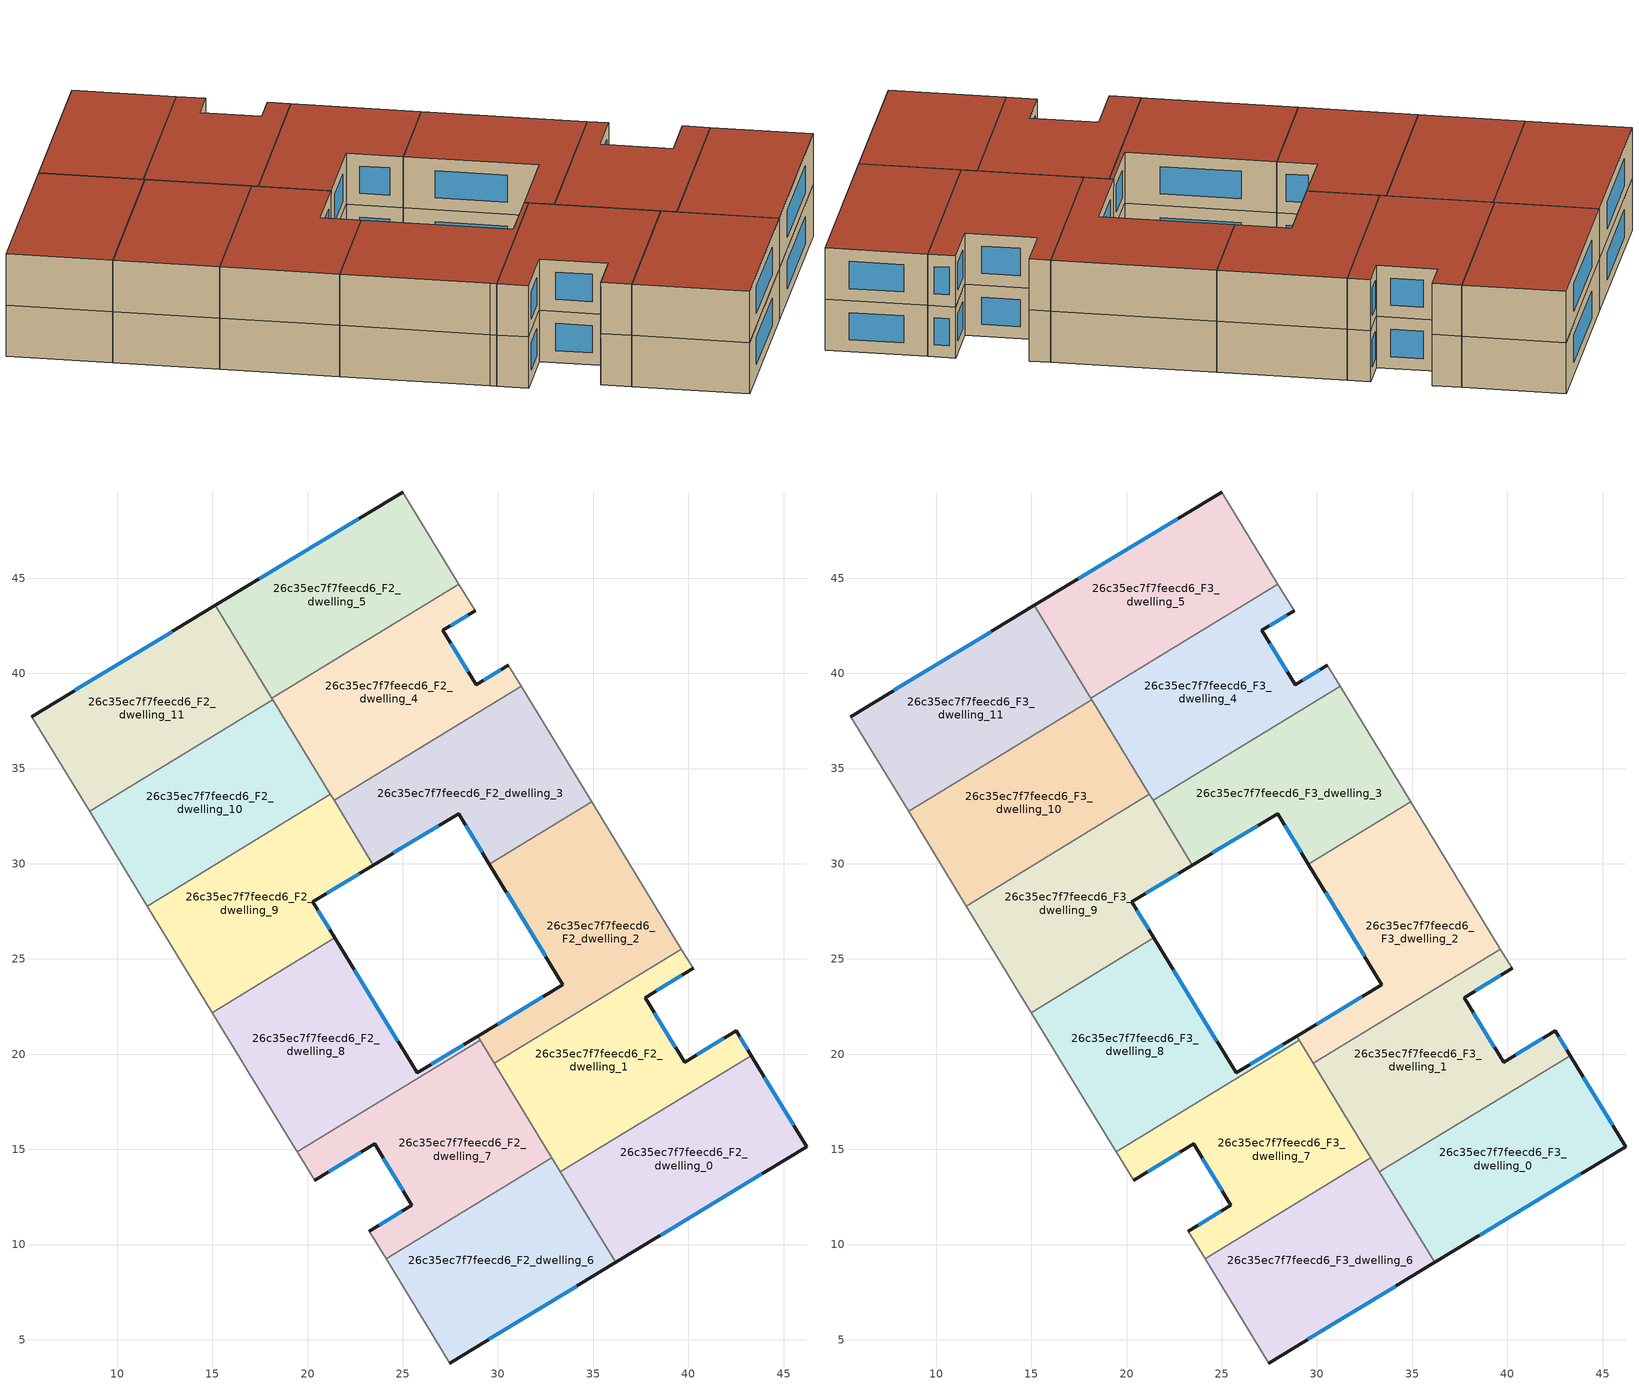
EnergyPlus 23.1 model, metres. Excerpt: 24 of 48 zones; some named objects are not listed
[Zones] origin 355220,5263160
26c35ec7f7feecd6_F2_dwelling_0
 floor to 26c35ec7f7feecd6_F1_dwelling_0 (EU_floor_Construction): 43.29,19.92 46.21,15.14 36.18,9.06 33.28,13.82 z6
 wall outside (EU_wall_Construction): 36.18,9.06 46.21,15.14 43.29,19.92 z6:9
 wall to 26c35ec7f7feecd6_F2_dwelling_1 (EU_wall_Construction): 43.29,19.92 33.28,13.82 z6:9
 wall to 26c35ec7f7feecd6_F2_dwelling_6 (EU_wall_Construction): 33.28,13.82 36.18,9.06 z6:9
 window (EU_Window_Construction): 45.53,16.26 43.98,18.8 / 38.54,10.49 43.86,13.71 z6.7:8.3
26c35ec7f7feecd6_F2_dwelling_1
 floor to 26c35ec7f7feecd6_F1_dwelling_1 (EU_floor_Construction): 40.25,24.5 37.73,22.97 39.8,19.58 42.5,21.22 43.29,19.92 33.28,13.82 29.8,19.53 39.63,25.52 z6
 wall outside (EU_wall_Construction): 43.29,19.92 42.5,21.22 39.8,19.58 37.73,22.97 40.25,24.5 z6:9
 wall to 26c35ec7f7feecd6_F2_dwelling_2 (EU_wall_Construction): 39.63,25.52 29.8,19.53 z6:9
 wall adiabatic (EU_wall_Construction): 40.25,24.5 39.63,25.52 z6:9
 wall to 26c35ec7f7feecd6_F2_dwelling_7 (EU_wall_Construction): 29.8,19.53 32.83,14.56 z6:9
 wall to 26c35ec7f7feecd6_F2_dwelling_6 (EU_wall_Construction): 32.83,14.56 33.28,13.82 z6:9
 window (EU_Window_Construction): 41.87,20.84 40.43,19.96 / 43.11,20.23 42.69,20.92 / 38.32,23.33 39.66,24.14 / 39.31,20.37 38.21,22.18 z6.7:8.3
26c35ec7f7feecd6_F2_dwelling_10
 floor to 26c35ec7f7feecd6_F1_dwelling_10 (EU_floor_Construction): 18.17,38.61 21.2,33.64 11.58,27.78 8.55,32.75 z6
 wall to 26c35ec7f7feecd6_F2_dwelling_9 (EU_wall_Construction): 11.58,27.78 21.2,33.64 z6:9
 wall adiabatic (EU_wall_Construction): 8.55,32.75 11.58,27.78 z6:9
 wall to 26c35ec7f7feecd6_F2_dwelling_11 (EU_wall_Construction): 18.17,38.61 8.55,32.75 z6:9
 wall to 26c35ec7f7feecd6_F2_dwelling_4 (EU_wall_Construction): 21.2,33.64 18.17,38.61 z6:9
26c35ec7f7feecd6_F2_dwelling_11
 floor to 26c35ec7f7feecd6_F1_dwelling_11 (EU_floor_Construction): 15.15,43.56 18.17,38.61 8.55,32.75 5.52,37.73 z6
 wall outside (EU_wall_Construction): 15.15,43.56 5.52,37.73 z6:9
 wall adiabatic (EU_wall_Construction): 5.52,37.73 8.55,32.75 z6:9
 wall to 26c35ec7f7feecd6_F2_dwelling_5 (EU_wall_Construction): 18.13,38.68 15.15,43.56 z6:9
 wall to 26c35ec7f7feecd6_F2_dwelling_4 (EU_wall_Construction): 18.17,38.61 18.13,38.68 z6:9
 window (EU_Window_Construction): 12.89,42.19 7.78,39.1 z6.7:8.3
26c35ec7f7feecd6_F2_dwelling_2
 floor to 26c35ec7f7feecd6_F1_dwelling_2 (EU_floor_Construction): 34.92,33.25 39.63,25.52 29.8,19.53 28.94,20.94 33.41,23.65 29.55,29.98 z6
 wall outside (EU_wall_Construction): 29.55,29.98 33.41,23.65 28.94,20.94 z6:9
 wall to 26c35ec7f7feecd6_F2_dwelling_3 (EU_wall_Construction): 34.92,33.25 29.55,29.98 z6:9
 wall adiabatic (EU_wall_Construction): 39.63,25.52 34.92,33.25 z6:9
 wall to 26c35ec7f7feecd6_F2_dwelling_8 (EU_wall_Construction): 28.94,20.94 29.07,20.73 z6:9
 wall to 26c35ec7f7feecd6_F2_dwelling_7 (EU_wall_Construction): 29.07,20.73 29.8,19.53 z6:9
 window (EU_Window_Construction): 32.36,23.01 29.99,21.58 / 30.46,28.49 32.5,25.14 z6.7:8.3
26c35ec7f7feecd6_F2_dwelling_3
 floor to 26c35ec7f7feecd6_F1_dwelling_3 (EU_floor_Construction): 31.22,39.32 34.92,33.25 29.55,29.98 27.93,32.64 23.46,29.93 21.39,33.33 z6
 wall outside (EU_wall_Construction): 23.46,29.93 27.93,32.64 29.55,29.98 z6:9
 wall to 26c35ec7f7feecd6_F2_dwelling_4 (EU_wall_Construction): 31.22,39.32 21.39,33.33 z6:9
 wall adiabatic (EU_wall_Construction): 34.92,33.25 31.22,39.32 z6:9
 wall to 26c35ec7f7feecd6_F2_dwelling_9 (EU_wall_Construction): 21.39,33.33 23.46,29.93 z6:9
 window (EU_Window_Construction): 24.51,30.57 26.88,32 / 28.31,32.01 29.17,30.6 z6.7:8.3
26c35ec7f7feecd6_F2_dwelling_4
 floor to 26c35ec7f7feecd6_F1_dwelling_4 (EU_floor_Construction): 28.8,43.28 27.11,42.26 28.86,39.4 30.55,40.42 31.22,39.32 21.39,33.33 18.12,38.68 27.95,44.67 z6
 wall outside (EU_wall_Construction): 30.55,40.42 28.86,39.4 27.11,42.26 28.8,43.28 z6:9
 wall adiabatic (EU_wall_Construction): 31.22,39.32 30.55,40.42 / 28.8,43.28 27.95,44.67 z6:9
 wall to 26c35ec7f7feecd6_F2_dwelling_5 (EU_wall_Construction): 27.95,44.67 18.12,38.68 z6:9
 wall to 26c35ec7f7feecd6_F2_dwelling_9 (EU_wall_Construction): 21.2,33.64 21.39,33.33 z6:9
 window (EU_Window_Construction): 30.15,40.18 29.25,39.64 / 27.51,42.5 28.41,43.04 / 28.45,40.07 27.52,41.59 z6.7:8.3
26c35ec7f7feecd6_F2_dwelling_5
 floor to 26c35ec7f7feecd6_F1_dwelling_5 (EU_floor_Construction): 24.99,49.52 27.95,44.67 18.12,38.68 15.15,43.56 z6
 wall outside (EU_wall_Construction): 24.99,49.52 15.15,43.56 z6:9
 wall adiabatic (EU_wall_Construction): 27.95,44.67 24.99,49.52 z6:9
 window (EU_Window_Construction): 22.68,48.12 17.46,44.96 z6.7:8.3
26c35ec7f7feecd6_F2_dwelling_6
 floor to 26c35ec7f7feecd6_F1_dwelling_6 (EU_floor_Construction): 32.83,14.56 36.18,9.06 27.46,3.78 24.12,9.26 z6
 wall outside (EU_wall_Construction): 27.46,3.78 36.18,9.06 z6:9
 wall to 26c35ec7f7feecd6_F2_dwelling_7 (EU_wall_Construction): 32.83,14.56 24.12,9.26 z6:9
 wall adiabatic (EU_wall_Construction): 24.12,9.26 27.46,3.78 z6:9
 window (EU_Window_Construction): 29.51,5.02 34.13,7.82 z6.7:8.3
26c35ec7f7feecd6_F2_dwelling_7
 floor to 26c35ec7f7feecd6_F1_dwelling_7 (EU_floor_Construction): 29.07,20.73 32.83,14.56 24.12,9.26 23.24,10.7 25.48,12.07 23.52,15.29 20.37,13.38 19.46,14.87 z6
 wall outside (EU_wall_Construction): 20.37,13.38 23.52,15.29 25.48,12.07 23.24,10.7 z6:9
 wall adiabatic (EU_wall_Construction): 23.24,10.7 24.12,9.26 / 19.46,14.87 20.37,13.38 z6:9
 wall to 26c35ec7f7feecd6_F2_dwelling_8 (EU_wall_Construction): 29.07,20.73 19.46,14.87 z6:9
 window (EU_Window_Construction): 24.96,11.75 23.77,11.02 / 23.98,14.53 25.02,12.83 / 21.11,13.82 22.78,14.84 z6.7:8.3
26c35ec7f7feecd6_F2_dwelling_8
 floor to 26c35ec7f7feecd6_F1_dwelling_8 (EU_floor_Construction): 28.94,20.94 29.07,20.73 19.46,14.87 19.28,15.16 14.99,22.18 21.43,26.1 25.75,19.01 z6
 wall outside (EU_wall_Construction): 28.94,20.94 25.75,19.01 21.43,26.1 z6:9
 wall adiabatic (EU_wall_Construction): 14.99,22.18 19.28,15.16 19.46,14.87 z6:9
 wall to 26c35ec7f7feecd6_F2_dwelling_9 (EU_wall_Construction): 21.43,26.1 14.99,22.18 z6:9
 window (EU_Window_Construction): 24.74,20.68 22.44,24.44 / 28.19,20.49 26.5,19.47 z6.7:8.3
26c35ec7f7feecd6_F2_dwelling_9
 floor to 26c35ec7f7feecd6_F1_dwelling_9 (EU_floor_Construction): 21.2,33.64 23.46,29.93 20.27,28 21.43,26.1 14.99,22.18 11.58,27.78 z6
 wall outside (EU_wall_Construction): 21.43,26.1 20.27,28 23.46,29.93 z6:9
 wall adiabatic (EU_wall_Construction): 11.58,27.78 14.99,22.18 z6:9
 window (EU_Window_Construction): 21.02,28.45 22.71,29.48 / 21.16,26.55 20.54,27.55 z6.7:8.3
26c35ec7f7feecd6_F3_dwelling_0
 floor to 26c35ec7f7feecd6_F2_dwelling_0 (EU_floor_Construction): 43.29,19.92 46.21,15.14 36.18,9.06 33.28,13.82 z9
 wall outside (EU_wall_Construction): 36.18,9.06 46.21,15.14 43.29,19.92 z9:12
 wall to 26c35ec7f7feecd6_F3_dwelling_1 (EU_wall_Construction): 43.29,19.92 33.28,13.82 z9:12
 wall to 26c35ec7f7feecd6_F3_dwelling_6 (EU_wall_Construction): 33.28,13.82 36.18,9.06 z9:12
 window (EU_Window_Construction): 45.53,16.26 43.98,18.8 / 38.54,10.49 43.86,13.71 z9.7:11.3
 roof outside (EU_roof_Construction): 46.21,15.14 43.29,19.92 33.28,13.82 36.18,9.06 z12
26c35ec7f7feecd6_F3_dwelling_1
 floor to 26c35ec7f7feecd6_F2_dwelling_1 (EU_floor_Construction): 40.25,24.5 37.73,22.97 39.8,19.58 42.5,21.22 43.29,19.92 33.28,13.82 29.8,19.53 39.63,25.52 z9
 wall outside (EU_wall_Construction): 43.29,19.92 42.5,21.22 39.8,19.58 37.73,22.97 40.25,24.5 z9:12
 wall to 26c35ec7f7feecd6_F3_dwelling_2 (EU_wall_Construction): 39.63,25.52 29.8,19.53 z9:12
 wall adiabatic (EU_wall_Construction): 40.25,24.5 39.63,25.52 z9:12
 wall to 26c35ec7f7feecd6_F3_dwelling_7 (EU_wall_Construction): 29.8,19.53 32.83,14.56 z9:12
 wall to 26c35ec7f7feecd6_F3_dwelling_6 (EU_wall_Construction): 32.83,14.56 33.28,13.82 z9:12
 window (EU_Window_Construction): 41.87,20.84 40.43,19.96 / 43.11,20.23 42.69,20.92 / 38.32,23.33 39.66,24.14 / 39.31,20.37 38.21,22.18 z9.7:11.3
 roof outside (EU_roof_Construction): 43.29,19.92 42.5,21.22 39.8,19.58 37.73,22.97 40.25,24.5 39.63,25.52 29.8,19.53 33.28,13.82 z12
26c35ec7f7feecd6_F3_dwelling_10
 floor to 26c35ec7f7feecd6_F2_dwelling_10 (EU_floor_Construction): 18.17,38.61 21.2,33.64 11.58,27.78 8.55,32.75 z9
 wall to 26c35ec7f7feecd6_F3_dwelling_9 (EU_wall_Construction): 11.58,27.78 21.2,33.64 z9:12
 wall adiabatic (EU_wall_Construction): 8.55,32.75 11.58,27.78 z9:12
 wall to 26c35ec7f7feecd6_F3_dwelling_11 (EU_wall_Construction): 18.17,38.61 8.55,32.75 z9:12
 wall to 26c35ec7f7feecd6_F3_dwelling_4 (EU_wall_Construction): 21.2,33.64 18.17,38.61 z9:12
 roof outside (EU_roof_Construction): 21.2,33.64 18.17,38.61 8.55,32.75 11.58,27.78 z12
26c35ec7f7feecd6_F3_dwelling_11
 floor to 26c35ec7f7feecd6_F2_dwelling_11 (EU_floor_Construction): 15.15,43.56 18.17,38.61 8.55,32.75 5.52,37.73 z9
 wall outside (EU_wall_Construction): 15.15,43.56 5.52,37.73 z9:12
 wall adiabatic (EU_wall_Construction): 5.52,37.73 8.55,32.75 z9:12
 wall to 26c35ec7f7feecd6_F3_dwelling_5 (EU_wall_Construction): 18.13,38.68 15.15,43.56 z9:12
 wall to 26c35ec7f7feecd6_F3_dwelling_4 (EU_wall_Construction): 18.17,38.61 18.13,38.68 z9:12
 window (EU_Window_Construction): 12.89,42.19 7.78,39.1 z9.7:11.3
 roof outside (EU_roof_Construction): 18.17,38.61 15.15,43.56 5.52,37.73 8.55,32.75 z12
26c35ec7f7feecd6_F3_dwelling_2
 floor to 26c35ec7f7feecd6_F2_dwelling_2 (EU_floor_Construction): 34.92,33.25 39.63,25.52 29.8,19.53 28.94,20.94 33.41,23.65 29.55,29.98 z9
 wall outside (EU_wall_Construction): 29.55,29.98 33.41,23.65 28.94,20.94 z9:12
 wall to 26c35ec7f7feecd6_F3_dwelling_3 (EU_wall_Construction): 34.92,33.25 29.55,29.98 z9:12
 wall adiabatic (EU_wall_Construction): 39.63,25.52 34.92,33.25 z9:12
 wall to 26c35ec7f7feecd6_F3_dwelling_8 (EU_wall_Construction): 28.94,20.94 29.07,20.73 z9:12
 wall to 26c35ec7f7feecd6_F3_dwelling_7 (EU_wall_Construction): 29.07,20.73 29.8,19.53 z9:12
 window (EU_Window_Construction): 32.36,23.01 29.99,21.58 / 30.46,28.49 32.5,25.14 z9.7:11.3
 roof outside (EU_roof_Construction): 39.63,25.52 34.92,33.25 29.55,29.98 33.41,23.65 28.94,20.94 29.8,19.53 z12
26c35ec7f7feecd6_F3_dwelling_3
 floor to 26c35ec7f7feecd6_F2_dwelling_3 (EU_floor_Construction): 31.22,39.32 34.92,33.25 29.55,29.98 27.93,32.64 23.46,29.93 21.39,33.33 z9
 wall outside (EU_wall_Construction): 23.46,29.93 27.93,32.64 29.55,29.98 z9:12
 wall to 26c35ec7f7feecd6_F3_dwelling_4 (EU_wall_Construction): 31.22,39.32 21.39,33.33 z9:12
 wall adiabatic (EU_wall_Construction): 34.92,33.25 31.22,39.32 z9:12
 wall to 26c35ec7f7feecd6_F3_dwelling_9 (EU_wall_Construction): 21.39,33.33 23.46,29.93 z9:12
 window (EU_Window_Construction): 24.51,30.57 26.88,32 / 28.31,32.01 29.17,30.6 z9.7:11.3
 roof outside (EU_roof_Construction): 34.92,33.25 31.22,39.32 21.39,33.33 23.46,29.93 27.93,32.64 29.55,29.98 z12
26c35ec7f7feecd6_F3_dwelling_4
 floor to 26c35ec7f7feecd6_F2_dwelling_4 (EU_floor_Construction): 28.8,43.28 27.11,42.26 28.86,39.4 30.55,40.42 31.22,39.32 21.39,33.33 18.12,38.68 27.95,44.67 z9
 wall outside (EU_wall_Construction): 30.55,40.42 28.86,39.4 27.11,42.26 28.8,43.28 z9:12
 wall adiabatic (EU_wall_Construction): 31.22,39.32 30.55,40.42 / 28.8,43.28 27.95,44.67 z9:12
 wall to 26c35ec7f7feecd6_F3_dwelling_5 (EU_wall_Construction): 27.95,44.67 18.12,38.68 z9:12
 wall to 26c35ec7f7feecd6_F3_dwelling_9 (EU_wall_Construction): 21.2,33.64 21.39,33.33 z9:12
 window (EU_Window_Construction): 30.15,40.18 29.25,39.64 / 27.51,42.5 28.41,43.04 / 28.45,40.07 27.52,41.59 z9.7:11.3
 roof outside (EU_roof_Construction): 31.22,39.32 30.55,40.42 28.86,39.4 27.11,42.26 28.8,43.28 27.95,44.67 18.12,38.68 21.39,33.33 z12
26c35ec7f7feecd6_F3_dwelling_5
 floor to 26c35ec7f7feecd6_F2_dwelling_5 (EU_floor_Construction): 24.99,49.52 27.95,44.67 18.12,38.68 15.15,43.56 z9
 wall outside (EU_wall_Construction): 24.99,49.52 15.15,43.56 z9:12
 wall adiabatic (EU_wall_Construction): 27.95,44.67 24.99,49.52 z9:12
 window (EU_Window_Construction): 22.68,48.12 17.46,44.96 z9.7:11.3
 roof outside (EU_roof_Construction): 27.95,44.67 24.99,49.52 15.15,43.56 18.12,38.68 z12
26c35ec7f7feecd6_F3_dwelling_6
 floor to 26c35ec7f7feecd6_F2_dwelling_6 (EU_floor_Construction): 32.83,14.56 36.18,9.06 27.46,3.78 24.12,9.26 z9
 wall outside (EU_wall_Construction): 27.46,3.78 36.18,9.06 z9:12
 wall to 26c35ec7f7feecd6_F3_dwelling_7 (EU_wall_Construction): 32.83,14.56 24.12,9.26 z9:12
 wall adiabatic (EU_wall_Construction): 24.12,9.26 27.46,3.78 z9:12
 window (EU_Window_Construction): 29.51,5.02 34.13,7.82 z9.7:11.3
 roof outside (EU_roof_Construction): 36.18,9.06 32.83,14.56 24.12,9.26 27.46,3.78 z12
26c35ec7f7feecd6_F3_dwelling_7
 floor to 26c35ec7f7feecd6_F2_dwelling_7 (EU_floor_Construction): 29.07,20.73 32.83,14.56 24.12,9.26 23.24,10.7 25.48,12.07 23.52,15.29 20.37,13.38 19.46,14.87 z9
 wall outside (EU_wall_Construction): 20.37,13.38 23.52,15.29 25.48,12.07 23.24,10.7 z9:12
 wall adiabatic (EU_wall_Construction): 23.24,10.7 24.12,9.26 / 19.46,14.87 20.37,13.38 z9:12
 wall to 26c35ec7f7feecd6_F3_dwelling_8 (EU_wall_Construction): 29.07,20.73 19.46,14.87 z9:12
 window (EU_Window_Construction): 24.96,11.75 23.77,11.02 / 23.98,14.53 25.02,12.83 / 21.11,13.82 22.78,14.84 z9.7:11.3
 roof outside (EU_roof_Construction): 32.83,14.56 29.07,20.73 19.46,14.87 20.37,13.38 23.52,15.29 25.48,12.07 23.24,10.7 24.12,9.26 z12
26c35ec7f7feecd6_F3_dwelling_8
 floor to 26c35ec7f7feecd6_F2_dwelling_8 (EU_floor_Construction): 28.94,20.94 29.07,20.73 19.46,14.87 19.28,15.16 14.99,22.18 21.43,26.1 25.75,19.01 z9
 wall outside (EU_wall_Construction): 28.94,20.94 25.75,19.01 21.43,26.1 z9:12
 wall adiabatic (EU_wall_Construction): 14.99,22.18 19.28,15.16 19.46,14.87 z9:12
 wall to 26c35ec7f7feecd6_F3_dwelling_9 (EU_wall_Construction): 21.43,26.1 14.99,22.18 z9:12
 window (EU_Window_Construction): 24.74,20.68 22.44,24.44 / 28.19,20.49 26.5,19.47 z9.7:11.3
 roof outside (EU_roof_Construction): 25.75,19.01 21.43,26.1 14.99,22.18 19.28,15.16 19.46,14.87 29.07,20.73 28.94,20.94 z12
26c35ec7f7feecd6_F3_dwelling_9
 floor to 26c35ec7f7feecd6_F2_dwelling_9 (EU_floor_Construction): 21.2,33.64 23.46,29.93 20.27,28 21.43,26.1 14.99,22.18 11.58,27.78 z9
 wall outside (EU_wall_Construction): 21.43,26.1 20.27,28 23.46,29.93 z9:12
 wall adiabatic (EU_wall_Construction): 11.58,27.78 14.99,22.18 z9:12
 window (EU_Window_Construction): 21.02,28.45 22.71,29.48 / 21.16,26.55 20.54,27.55 z9.7:11.3
 roof outside (EU_roof_Construction): 21.43,26.1 20.27,28 23.46,29.93 21.2,33.64 11.58,27.78 14.99,22.18 z12
[Building]
EU S2 Campaign: North Axis=0; Terrain=City; Solar Distribution=FullExterior
[Site:Location]
Budapest.Ferenc.Liszt.Intl.AP: Latitude=47.437; Longitude=19.256; Time Zone=1; Elevation=185
[SizingPeriod:WeatherFileDays]
AnnualSizingPeriod: Begin Month=1; Begin Day of Month=1; End Month=12; End Day of Month=31; Day of Week for Start Day=Monday; Use Weather File Daylight Saving Period=No; Use Weather File Rain and Snow Indicators=No
[MATERIAL]
EU_InternalMass_Material: Roughness=MediumRough; Thickness=0.1; Conductivity=1; Density=1800; Specific Heat=900; Thermal Absorptance=0.9; Solar Absorptance=0.7; Visible Absorptance=0.7
[MATERIAL:NOMASS] Roughness=MediumRough; Thermal Absorptance=0.9; Solar Absorptance=0.7; Visible Absorptance=0.7
Name | Thermal Resistance
EU_wall_NoMass | 0.832559
EU_roof_NoMass | 1.39638
EU_floor_NoMass | 0.872794
[WINDOWMATERIAL:SIMPLEGLAZINGSYSTEM]
EU_Window_SimpleGlazing: UFactor=2.79869; Solar Heat Gain Coefficient=0.75; Visible Transmittance=0.75
[CONSTRUCTION]
EU_wall_Construction: EU_wall_NoMass
EU_roof_Construction: EU_roof_NoMass
EU_floor_Construction: EU_floor_NoMass
EU_Window_Construction: EU_Window_SimpleGlazing
EU_InternalMass_Construction: EU_InternalMass_Material
[ZONE] Type=1; Multiplier=1; Ceiling Height=autocalculate; Floor Area=autocalculate; Part of Total Floor Area=Yes
Name | Volume
26c35ec7f7feecd6_F2_dwelling_0; 26c35ec7f7feecd6_F3_dwelling_0; 26c35ec7f7feecd6_F2_dwelling_7; 26c35ec7f7feecd6_F3_dwelling_7 | 196.617
26c35ec7f7feecd6_F2_dwelling_1; 26c35ec7f7feecd6_F3_dwelling_1 | 196.624
26c35ec7f7feecd6_F2_dwelling_10; 26c35ec7f7feecd6_F3_dwelling_10; 26c35ec7f7feecd6_F2_dwelling_11; 26c35ec7f7feecd6_F3_dwelling_11 | 196.619
26c35ec7f7feecd6_F2_dwelling_2; 26c35ec7f7feecd6_F3_dwelling_2 | 196.621
26c35ec7f7feecd6_F2_dwelling_3; 26c35ec7f7feecd6_F3_dwelling_3 | 196.62
26c35ec7f7feecd6_F2_dwelling_4; 26c35ec7f7feecd6_F3_dwelling_4 | 196.63
26c35ec7f7feecd6_F2_dwelling_5; 26c35ec7f7feecd6_F3_dwelling_5 | 196.618
26c35ec7f7feecd6_F2_dwelling_6; 26c35ec7f7feecd6_F3_dwelling_6 | 196.634
26c35ec7f7feecd6_F2_dwelling_8; 26c35ec7f7feecd6_F3_dwelling_8 | 196.616
26c35ec7f7feecd6_F2_dwelling_9; 26c35ec7f7feecd6_F3_dwelling_9 | 196.636
[INTERNALMASS] Construction=EU_InternalMass_Construction
Name | Zone or ZoneList | Surface Area
26c35ec7f7feecd6_F2_dwelling_0_EU_InternalMass | 26c35ec7f7feecd6_F2_dwelling_0 | 65.5389
26c35ec7f7feecd6_F2_dwelling_1_EU_InternalMass | 26c35ec7f7feecd6_F2_dwelling_1 | 65.5414
26c35ec7f7feecd6_F2_dwelling_2_EU_InternalMass | 26c35ec7f7feecd6_F2_dwelling_2 | 65.5402
26c35ec7f7feecd6_F2_dwelling_3_EU_InternalMass | 26c35ec7f7feecd6_F2_dwelling_3 | 65.54
26c35ec7f7feecd6_F2_dwelling_4_EU_InternalMass | 26c35ec7f7feecd6_F2_dwelling_4 | 65.5432
26c35ec7f7feecd6_F2_dwelling_5_EU_InternalMass | 26c35ec7f7feecd6_F2_dwelling_5 | 65.5392
26c35ec7f7feecd6_F2_dwelling_6_EU_InternalMass | 26c35ec7f7feecd6_F2_dwelling_6 | 65.5446
26c35ec7f7feecd6_F2_dwelling_7_EU_InternalMass | 26c35ec7f7feecd6_F2_dwelling_7 | 65.5387
26c35ec7f7feecd6_F2_dwelling_8_EU_InternalMass | 26c35ec7f7feecd6_F2_dwelling_8 | 65.5388
26c35ec7f7feecd6_F2_dwelling_9_EU_InternalMass | 26c35ec7f7feecd6_F2_dwelling_9 | 65.5452
26c35ec7f7feecd6_F2_dwelling_10_EU_InternalMass | 26c35ec7f7feecd6_F2_dwelling_10 | 65.5396
26c35ec7f7feecd6_F2_dwelling_11_EU_InternalMass | 26c35ec7f7feecd6_F2_dwelling_11 | 65.5398
26c35ec7f7feecd6_F3_dwelling_0_EU_InternalMass | 26c35ec7f7feecd6_F3_dwelling_0 | 65.5389
26c35ec7f7feecd6_F3_dwelling_1_EU_InternalMass | 26c35ec7f7feecd6_F3_dwelling_1 | 65.5414
26c35ec7f7feecd6_F3_dwelling_2_EU_InternalMass | 26c35ec7f7feecd6_F3_dwelling_2 | 65.5402
26c35ec7f7feecd6_F3_dwelling_3_EU_InternalMass | 26c35ec7f7feecd6_F3_dwelling_3 | 65.54
26c35ec7f7feecd6_F3_dwelling_4_EU_InternalMass | 26c35ec7f7feecd6_F3_dwelling_4 | 65.5432
26c35ec7f7feecd6_F3_dwelling_5_EU_InternalMass | 26c35ec7f7feecd6_F3_dwelling_5 | 65.5392
26c35ec7f7feecd6_F3_dwelling_6_EU_InternalMass | 26c35ec7f7feecd6_F3_dwelling_6 | 65.5446
26c35ec7f7feecd6_F3_dwelling_7_EU_InternalMass | 26c35ec7f7feecd6_F3_dwelling_7 | 65.5387
26c35ec7f7feecd6_F3_dwelling_8_EU_InternalMass | 26c35ec7f7feecd6_F3_dwelling_8 | 65.5388
26c35ec7f7feecd6_F3_dwelling_9_EU_InternalMass | 26c35ec7f7feecd6_F3_dwelling_9 | 65.5452
26c35ec7f7feecd6_F3_dwelling_10_EU_InternalMass | 26c35ec7f7feecd6_F3_dwelling_10 | 65.5396
26c35ec7f7feecd6_F3_dwelling_11_EU_InternalMass | 26c35ec7f7feecd6_F3_dwelling_11 | 65.5398
[OTHEREQUIPMENT] Fuel Type=Electricity; Design Level Calculation Method=Watts/Area; Power per Zone Floor Area=1; Fraction Latent=0; Fraction Radiant=0; Fraction Lost=0; Carbon Dioxide Generation Rate=0; EndUse Subcategory=EU_Step8_InternalGains
Name | Zone or ZoneList or Space or SpaceList | Schedule
EU_Step8_InternalGain_26c35ec7f7feecd6_F2_dwelling_0_f000 | 26c35ec7f7feecd6_F2_dwelling_0 | EU_Step8_GainSchedule_26c35ec7f7feecd6_F2_dwelling_0_f000
EU_Step8_InternalGain_26c35ec7f7feecd6_F2_dwelling_1_f000 | 26c35ec7f7feecd6_F2_dwelling_1 | EU_Step8_GainSchedule_26c35ec7f7feecd6_F2_dwelling_1_f000
EU_Step8_InternalGain_26c35ec7f7feecd6_F2_dwelling_2_f000 | 26c35ec7f7feecd6_F2_dwelling_2 | EU_Step8_GainSchedule_26c35ec7f7feecd6_F2_dwelling_2_f000
EU_Step8_InternalGain_26c35ec7f7feecd6_F2_dwelling_3_f000 | 26c35ec7f7feecd6_F2_dwelling_3 | EU_Step8_GainSchedule_26c35ec7f7feecd6_F2_dwelling_3_f000
EU_Step8_InternalGain_26c35ec7f7feecd6_F2_dwelling_4_f000 | 26c35ec7f7feecd6_F2_dwelling_4 | EU_Step8_GainSchedule_26c35ec7f7feecd6_F2_dwelling_4_f000
EU_Step8_InternalGain_26c35ec7f7feecd6_F2_dwelling_5_f000 | 26c35ec7f7feecd6_F2_dwelling_5 | EU_Step8_GainSchedule_26c35ec7f7feecd6_F2_dwelling_5_f000
EU_Step8_InternalGain_26c35ec7f7feecd6_F2_dwelling_6_f000 | 26c35ec7f7feecd6_F2_dwelling_6 | EU_Step8_GainSchedule_26c35ec7f7feecd6_F2_dwelling_6_f000
EU_Step8_InternalGain_26c35ec7f7feecd6_F2_dwelling_7_f000 | 26c35ec7f7feecd6_F2_dwelling_7 | EU_Step8_GainSchedule_26c35ec7f7feecd6_F2_dwelling_7_f000
EU_Step8_InternalGain_26c35ec7f7feecd6_F2_dwelling_8_f000 | 26c35ec7f7feecd6_F2_dwelling_8 | EU_Step8_GainSchedule_26c35ec7f7feecd6_F2_dwelling_8_f000
EU_Step8_InternalGain_26c35ec7f7feecd6_F2_dwelling_9_f000 | 26c35ec7f7feecd6_F2_dwelling_9 | EU_Step8_GainSchedule_26c35ec7f7feecd6_F2_dwelling_9_f000
EU_Step8_InternalGain_26c35ec7f7feecd6_F2_dwelling_10_f000 | 26c35ec7f7feecd6_F2_dwelling_10 | EU_Step8_GainSchedule_26c35ec7f7feecd6_F2_dwelling_10_f000
EU_Step8_InternalGain_26c35ec7f7feecd6_F2_dwelling_11_f000 | 26c35ec7f7feecd6_F2_dwelling_11 | EU_Step8_GainSchedule_26c35ec7f7feecd6_F2_dwelling_11_f000
EU_Step8_InternalGain_26c35ec7f7feecd6_F3_dwelling_0_f000 | 26c35ec7f7feecd6_F3_dwelling_0 | EU_Step8_GainSchedule_26c35ec7f7feecd6_F3_dwelling_0_f000
EU_Step8_InternalGain_26c35ec7f7feecd6_F3_dwelling_1_f000 | 26c35ec7f7feecd6_F3_dwelling_1 | EU_Step8_GainSchedule_26c35ec7f7feecd6_F3_dwelling_1_f000
EU_Step8_InternalGain_26c35ec7f7feecd6_F3_dwelling_2_f000 | 26c35ec7f7feecd6_F3_dwelling_2 | EU_Step8_GainSchedule_26c35ec7f7feecd6_F3_dwelling_2_f000
EU_Step8_InternalGain_26c35ec7f7feecd6_F3_dwelling_3_f000 | 26c35ec7f7feecd6_F3_dwelling_3 | EU_Step8_GainSchedule_26c35ec7f7feecd6_F3_dwelling_3_f000
EU_Step8_InternalGain_26c35ec7f7feecd6_F3_dwelling_4_f000 | 26c35ec7f7feecd6_F3_dwelling_4 | EU_Step8_GainSchedule_26c35ec7f7feecd6_F3_dwelling_4_f000
EU_Step8_InternalGain_26c35ec7f7feecd6_F3_dwelling_5_f000 | 26c35ec7f7feecd6_F3_dwelling_5 | EU_Step8_GainSchedule_26c35ec7f7feecd6_F3_dwelling_5_f000
EU_Step8_InternalGain_26c35ec7f7feecd6_F3_dwelling_6_f000 | 26c35ec7f7feecd6_F3_dwelling_6 | EU_Step8_GainSchedule_26c35ec7f7feecd6_F3_dwelling_6_f000
EU_Step8_InternalGain_26c35ec7f7feecd6_F3_dwelling_7_f000 | 26c35ec7f7feecd6_F3_dwelling_7 | EU_Step8_GainSchedule_26c35ec7f7feecd6_F3_dwelling_7_f000
EU_Step8_InternalGain_26c35ec7f7feecd6_F3_dwelling_8_f000 | 26c35ec7f7feecd6_F3_dwelling_8 | EU_Step8_GainSchedule_26c35ec7f7feecd6_F3_dwelling_8_f000
EU_Step8_InternalGain_26c35ec7f7feecd6_F3_dwelling_9_f000 | 26c35ec7f7feecd6_F3_dwelling_9 | EU_Step8_GainSchedule_26c35ec7f7feecd6_F3_dwelling_9_f000
EU_Step8_InternalGain_26c35ec7f7feecd6_F3_dwelling_10_f000 | 26c35ec7f7feecd6_F3_dwelling_10 | EU_Step8_GainSchedule_26c35ec7f7feecd6_F3_dwelling_10_f000
EU_Step8_InternalGain_26c35ec7f7feecd6_F3_dwelling_11_f000 | 26c35ec7f7feecd6_F3_dwelling_11 | EU_Step8_GainSchedule_26c35ec7f7feecd6_F3_dwelling_11_f000
[ZONEVENTILATION:DESIGNFLOWRATE] Schedule=EU_AlwaysOn; Design Flow Rate Calculation Method=AirChanges/Hour; Air Changes per Hour=0.475469; Ventilation Type=Natural; Fan Pressure Rise=0; Fan Total Efficiency=1; Constant Term Coefficient=1; Temperature Term Coefficient=0; Velocity Term Coefficient=0; Velocity Squared Term Coefficient=0; Minimum Indoor Temperature=-100; Maximum Indoor Temperature=100; Delta Temperature=-100; Minimum Outdoor Temperature=-100; Maximum Outdoor Temperature=100; Maximum Wind Speed=40
Name | Zone or ZoneList or Space or SpaceList
EU_ConstantAir_26c35ec7f7feecd6_F2_dwelling_0 | 26c35ec7f7feecd6_F2_dwelling_0
EU_ConstantAir_26c35ec7f7feecd6_F2_dwelling_1 | 26c35ec7f7feecd6_F2_dwelling_1
EU_ConstantAir_26c35ec7f7feecd6_F2_dwelling_2 | 26c35ec7f7feecd6_F2_dwelling_2
EU_ConstantAir_26c35ec7f7feecd6_F2_dwelling_3 | 26c35ec7f7feecd6_F2_dwelling_3
EU_ConstantAir_26c35ec7f7feecd6_F2_dwelling_4 | 26c35ec7f7feecd6_F2_dwelling_4
EU_ConstantAir_26c35ec7f7feecd6_F2_dwelling_5 | 26c35ec7f7feecd6_F2_dwelling_5
EU_ConstantAir_26c35ec7f7feecd6_F2_dwelling_6 | 26c35ec7f7feecd6_F2_dwelling_6
EU_ConstantAir_26c35ec7f7feecd6_F2_dwelling_7 | 26c35ec7f7feecd6_F2_dwelling_7
EU_ConstantAir_26c35ec7f7feecd6_F2_dwelling_8 | 26c35ec7f7feecd6_F2_dwelling_8
EU_ConstantAir_26c35ec7f7feecd6_F2_dwelling_9 | 26c35ec7f7feecd6_F2_dwelling_9
EU_ConstantAir_26c35ec7f7feecd6_F2_dwelling_10 | 26c35ec7f7feecd6_F2_dwelling_10
EU_ConstantAir_26c35ec7f7feecd6_F2_dwelling_11 | 26c35ec7f7feecd6_F2_dwelling_11
EU_ConstantAir_26c35ec7f7feecd6_F3_dwelling_0 | 26c35ec7f7feecd6_F3_dwelling_0
EU_ConstantAir_26c35ec7f7feecd6_F3_dwelling_1 | 26c35ec7f7feecd6_F3_dwelling_1
EU_ConstantAir_26c35ec7f7feecd6_F3_dwelling_2 | 26c35ec7f7feecd6_F3_dwelling_2
EU_ConstantAir_26c35ec7f7feecd6_F3_dwelling_3 | 26c35ec7f7feecd6_F3_dwelling_3
EU_ConstantAir_26c35ec7f7feecd6_F3_dwelling_4 | 26c35ec7f7feecd6_F3_dwelling_4
EU_ConstantAir_26c35ec7f7feecd6_F3_dwelling_5 | 26c35ec7f7feecd6_F3_dwelling_5
EU_ConstantAir_26c35ec7f7feecd6_F3_dwelling_6 | 26c35ec7f7feecd6_F3_dwelling_6
EU_ConstantAir_26c35ec7f7feecd6_F3_dwelling_7 | 26c35ec7f7feecd6_F3_dwelling_7
EU_ConstantAir_26c35ec7f7feecd6_F3_dwelling_8 | 26c35ec7f7feecd6_F3_dwelling_8
EU_ConstantAir_26c35ec7f7feecd6_F3_dwelling_9 | 26c35ec7f7feecd6_F3_dwelling_9
EU_ConstantAir_26c35ec7f7feecd6_F3_dwelling_10 | 26c35ec7f7feecd6_F3_dwelling_10
EU_ConstantAir_26c35ec7f7feecd6_F3_dwelling_11 | 26c35ec7f7feecd6_F3_dwelling_11
[HVACTEMPLATE:ZONE:IDEALLOADSAIRSYSTEM] System Availability Schedule=EU_AlwaysOn; Maximum Heating Supply Air Temperature=50; Minimum Cooling Supply Air Temperature=13; Maximum Heating Supply Air Humidity Ratio=0.0156; Minimum Cooling Supply Air Humidity Ratio=0.0077; Heating Limit=NoLimit; Cooling Limit=NoLimit; Heating Availability Schedule=EU_AlwaysOn; Cooling Availability Schedule=EU_CoolingOff; Dehumidification Control Type=ConstantSensibleHeatRatio; Cooling Sensible Heat Ratio=0.7; Dehumidification Setpoint=60; Humidification Control Type=None; Humidification Setpoint=30; Outdoor Air Method=None; Outdoor Air Flow Rate per Person=0.00944; Outdoor Air Flow Rate per Zone Floor Area=0; Outdoor Air Flow Rate per Zone=0; Demand Controlled Ventilation Type=None; Outdoor Air Economizer Type=NoEconomizer; Heat Recovery Type=None; Sensible Heat Recovery Effectiveness=0.7; Latent Heat Recovery Effectiveness=0.65
Name | Template Thermostat
26c35ec7f7feecd6_F2_dwelling_0 | EU_HeatOnly_26c35ec7f7feecd6_F2_dwelling_0
26c35ec7f7feecd6_F2_dwelling_1 | EU_HeatOnly_26c35ec7f7feecd6_F2_dwelling_1
26c35ec7f7feecd6_F2_dwelling_2 | EU_HeatOnly_26c35ec7f7feecd6_F2_dwelling_2
26c35ec7f7feecd6_F2_dwelling_3 | EU_HeatOnly_26c35ec7f7feecd6_F2_dwelling_3
26c35ec7f7feecd6_F2_dwelling_4 | EU_HeatOnly_26c35ec7f7feecd6_F2_dwelling_4
26c35ec7f7feecd6_F2_dwelling_5 | EU_HeatOnly_26c35ec7f7feecd6_F2_dwelling_5
26c35ec7f7feecd6_F2_dwelling_6 | EU_HeatOnly_26c35ec7f7feecd6_F2_dwelling_6
26c35ec7f7feecd6_F2_dwelling_7 | EU_HeatOnly_26c35ec7f7feecd6_F2_dwelling_7
26c35ec7f7feecd6_F2_dwelling_8 | EU_HeatOnly_26c35ec7f7feecd6_F2_dwelling_8
26c35ec7f7feecd6_F2_dwelling_9 | EU_HeatOnly_26c35ec7f7feecd6_F2_dwelling_9
26c35ec7f7feecd6_F2_dwelling_10 | EU_HeatOnly_26c35ec7f7feecd6_F2_dwelling_10
26c35ec7f7feecd6_F2_dwelling_11 | EU_HeatOnly_26c35ec7f7feecd6_F2_dwelling_11
26c35ec7f7feecd6_F3_dwelling_0 | EU_HeatOnly_26c35ec7f7feecd6_F3_dwelling_0
26c35ec7f7feecd6_F3_dwelling_1 | EU_HeatOnly_26c35ec7f7feecd6_F3_dwelling_1
26c35ec7f7feecd6_F3_dwelling_2 | EU_HeatOnly_26c35ec7f7feecd6_F3_dwelling_2
26c35ec7f7feecd6_F3_dwelling_3 | EU_HeatOnly_26c35ec7f7feecd6_F3_dwelling_3
26c35ec7f7feecd6_F3_dwelling_4 | EU_HeatOnly_26c35ec7f7feecd6_F3_dwelling_4
26c35ec7f7feecd6_F3_dwelling_5 | EU_HeatOnly_26c35ec7f7feecd6_F3_dwelling_5
26c35ec7f7feecd6_F3_dwelling_6 | EU_HeatOnly_26c35ec7f7feecd6_F3_dwelling_6
26c35ec7f7feecd6_F3_dwelling_7 | EU_HeatOnly_26c35ec7f7feecd6_F3_dwelling_7
26c35ec7f7feecd6_F3_dwelling_8 | EU_HeatOnly_26c35ec7f7feecd6_F3_dwelling_8
26c35ec7f7feecd6_F3_dwelling_9 | EU_HeatOnly_26c35ec7f7feecd6_F3_dwelling_9
26c35ec7f7feecd6_F3_dwelling_10 | EU_HeatOnly_26c35ec7f7feecd6_F3_dwelling_10
26c35ec7f7feecd6_F3_dwelling_11 | EU_HeatOnly_26c35ec7f7feecd6_F3_dwelling_11
[SIZING:ZONE] Zone Cooling Design Supply Air Temperature Input Method=SupplyAirTemperature; Zone Cooling Design Supply Air Temperature=13; Zone Heating Design Supply Air Temperature Input Method=SupplyAirTemperature; Zone Heating Design Supply Air Temperature=50; Zone Cooling Design Supply Air Humidity Ratio=0.008; Zone Heating Design Supply Air Humidity Ratio=0.008; Cooling Design Air Flow Method=DesignDay; Cooling Design Air Flow Rate=0; Cooling Minimum Air Flow per Zone Floor Area=0.000762; Cooling Minimum Air Flow=0; Cooling Minimum Air Flow Fraction=0.2; Heating Design Air Flow Method=DesignDay; Heating Design Air Flow Rate=0; Heating Maximum Air Flow per Zone Floor Area=0.002032; Heating Maximum Air Flow=0.141576; Heating Maximum Air Flow Fraction=0.3; Account for Dedicated Outdoor Air System=No; Dedicated Outdoor Air System Control Strategy=NeutralSupplyAir; Dedicated Outdoor Air Low Setpoint Temperature for Design=autosize; Dedicated Outdoor Air High Setpoint Temperature for Design=autosize; Zone Load Sizing Method=Sensible Load Only No Latent Load; Zone Latent Cooling Design Supply Air Humidity Ratio Input Method=HumidityRatioDifference; Zone Cooling Design Supply Air Humidity Ratio Difference=0.005; Zone Latent Heating Design Supply Air Humidity Ratio Input Method=HumidityRatioDifference; Zone Humidification Design Supply Air Humidity Ratio Difference=0.005
26c35ec7f7feecd6_F2_dwelling_0; 26c35ec7f7feecd6_F2_dwelling_1; 26c35ec7f7feecd6_F2_dwelling_2; 26c35ec7f7feecd6_F2_dwelling_3; 26c35ec7f7feecd6_F2_dwelling_4; 26c35ec7f7feecd6_F2_dwelling_5; 26c35ec7f7feecd6_F2_dwelling_6; 26c35ec7f7feecd6_F2_dwelling_7; 26c35ec7f7feecd6_F2_dwelling_8; 26c35ec7f7feecd6_F2_dwelling_9; 26c35ec7f7feecd6_F2_dwelling_10; 26c35ec7f7feecd6_F2_dwelling_11; 26c35ec7f7feecd6_F3_dwelling_0; 26c35ec7f7feecd6_F3_dwelling_1; 26c35ec7f7feecd6_F3_dwelling_2; 26c35ec7f7feecd6_F3_dwelling_3; 26c35ec7f7feecd6_F3_dwelling_4; 26c35ec7f7feecd6_F3_dwelling_5; 26c35ec7f7feecd6_F3_dwelling_6; 26c35ec7f7feecd6_F3_dwelling_7; 26c35ec7f7feecd6_F3_dwelling_8; 26c35ec7f7feecd6_F3_dwelling_9; 26c35ec7f7feecd6_F3_dwelling_10; 26c35ec7f7feecd6_F3_dwelling_11
[SCHEDULE:CONSTANT]
Name | Hourly Value
EU_AlwaysOn | 1
EU_CoolingOff | 0
[SCHEDULE:FILE] Column Number=1; Rows to Skip at Top=0; Number of Hours of Data=8760; Column Separator=Comma; Interpolate to Timestep=No; Minutes per Item=60; Adjust Schedule for Daylight Savings=Yes
Name | File
EU_Step8_GainSchedule_26c35ec7f7feecd6_F2_dwelling_0_f000 | ../../schedules/26c35ec7f7feecd6/26c35ec7f7feecd6_F2_dwelling_0_f000_gain.csv
EU_Step8_GainSchedule_26c35ec7f7feecd6_F2_dwelling_1_f000 | ../../schedules/26c35ec7f7feecd6/26c35ec7f7feecd6_F2_dwelling_1_f000_gain.csv
EU_Step8_GainSchedule_26c35ec7f7feecd6_F2_dwelling_2_f000 | ../../schedules/26c35ec7f7feecd6/26c35ec7f7feecd6_F2_dwelling_2_f000_gain.csv
EU_Step8_GainSchedule_26c35ec7f7feecd6_F2_dwelling_3_f000 | ../../schedules/26c35ec7f7feecd6/26c35ec7f7feecd6_F2_dwelling_3_f000_gain.csv
EU_Step8_GainSchedule_26c35ec7f7feecd6_F2_dwelling_4_f000 | ../../schedules/26c35ec7f7feecd6/26c35ec7f7feecd6_F2_dwelling_4_f000_gain.csv
EU_Step8_GainSchedule_26c35ec7f7feecd6_F2_dwelling_5_f000 | ../../schedules/26c35ec7f7feecd6/26c35ec7f7feecd6_F2_dwelling_5_f000_gain.csv
EU_Step8_GainSchedule_26c35ec7f7feecd6_F2_dwelling_6_f000 | ../../schedules/26c35ec7f7feecd6/26c35ec7f7feecd6_F2_dwelling_6_f000_gain.csv
EU_Step8_GainSchedule_26c35ec7f7feecd6_F2_dwelling_7_f000 | ../../schedules/26c35ec7f7feecd6/26c35ec7f7feecd6_F2_dwelling_7_f000_gain.csv
EU_Step8_GainSchedule_26c35ec7f7feecd6_F2_dwelling_8_f000 | ../../schedules/26c35ec7f7feecd6/26c35ec7f7feecd6_F2_dwelling_8_f000_gain.csv
EU_Step8_GainSchedule_26c35ec7f7feecd6_F2_dwelling_9_f000 | ../../schedules/26c35ec7f7feecd6/26c35ec7f7feecd6_F2_dwelling_9_f000_gain.csv
EU_Step8_GainSchedule_26c35ec7f7feecd6_F2_dwelling_10_f000 | ../../schedules/26c35ec7f7feecd6/26c35ec7f7feecd6_F2_dwelling_10_f000_gain.csv
EU_Step8_GainSchedule_26c35ec7f7feecd6_F2_dwelling_11_f000 | ../../schedules/26c35ec7f7feecd6/26c35ec7f7feecd6_F2_dwelling_11_f000_gain.csv
EU_Step8_GainSchedule_26c35ec7f7feecd6_F3_dwelling_0_f000 | ../../schedules/26c35ec7f7feecd6/26c35ec7f7feecd6_F3_dwelling_0_f000_gain.csv
EU_Step8_GainSchedule_26c35ec7f7feecd6_F3_dwelling_1_f000 | ../../schedules/26c35ec7f7feecd6/26c35ec7f7feecd6_F3_dwelling_1_f000_gain.csv
EU_Step8_GainSchedule_26c35ec7f7feecd6_F3_dwelling_2_f000 | ../../schedules/26c35ec7f7feecd6/26c35ec7f7feecd6_F3_dwelling_2_f000_gain.csv
EU_Step8_GainSchedule_26c35ec7f7feecd6_F3_dwelling_3_f000 | ../../schedules/26c35ec7f7feecd6/26c35ec7f7feecd6_F3_dwelling_3_f000_gain.csv
EU_Step8_GainSchedule_26c35ec7f7feecd6_F3_dwelling_4_f000 | ../../schedules/26c35ec7f7feecd6/26c35ec7f7feecd6_F3_dwelling_4_f000_gain.csv
EU_Step8_GainSchedule_26c35ec7f7feecd6_F3_dwelling_5_f000 | ../../schedules/26c35ec7f7feecd6/26c35ec7f7feecd6_F3_dwelling_5_f000_gain.csv
EU_Step8_GainSchedule_26c35ec7f7feecd6_F3_dwelling_6_f000 | ../../schedules/26c35ec7f7feecd6/26c35ec7f7feecd6_F3_dwelling_6_f000_gain.csv
EU_Step8_GainSchedule_26c35ec7f7feecd6_F3_dwelling_7_f000 | ../../schedules/26c35ec7f7feecd6/26c35ec7f7feecd6_F3_dwelling_7_f000_gain.csv
EU_Step8_GainSchedule_26c35ec7f7feecd6_F3_dwelling_8_f000 | ../../schedules/26c35ec7f7feecd6/26c35ec7f7feecd6_F3_dwelling_8_f000_gain.csv
EU_Step8_GainSchedule_26c35ec7f7feecd6_F3_dwelling_9_f000 | ../../schedules/26c35ec7f7feecd6/26c35ec7f7feecd6_F3_dwelling_9_f000_gain.csv
EU_Step8_GainSchedule_26c35ec7f7feecd6_F3_dwelling_10_f000 | ../../schedules/26c35ec7f7feecd6/26c35ec7f7feecd6_F3_dwelling_10_f000_gain.csv
EU_Step8_GainSchedule_26c35ec7f7feecd6_F3_dwelling_11_f000 | ../../schedules/26c35ec7f7feecd6/26c35ec7f7feecd6_F3_dwelling_11_f000_gain.csv
